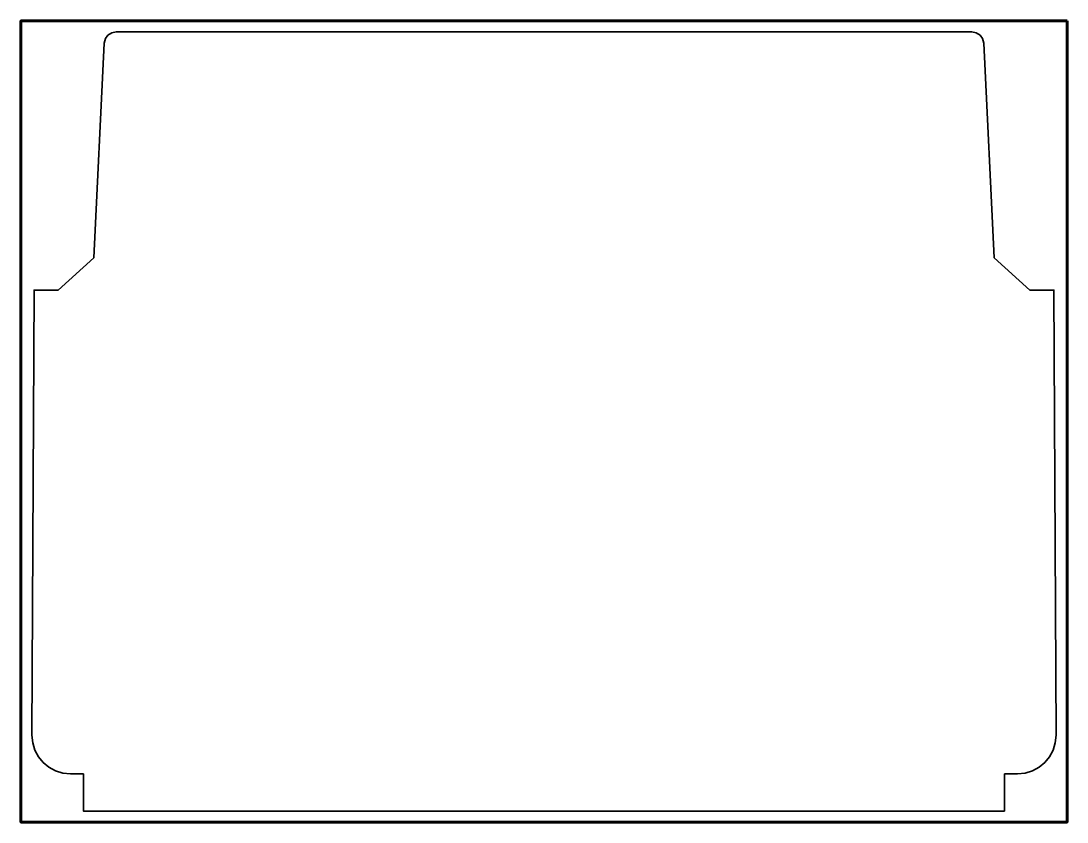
# Model space of a CAD drawing. Header units: millimetres. Extents: x -134 to 344, y -34 to 331.
import ezdxf

# ---------------------------------------------------------------- set-up
doc = ezdxf.new("R2010")
doc.units = ezdxf.units.MM
doc.header["$MEASUREMENT"] = 0
doc.layers.get('0').update_dxf_attribs({"lineweight": 0})
doc.layers.add('Safety', color=7, linetype='Continuous', lineweight=0)

msp = doc.modelspace()

# ---------------------------------------------------------------- linework, layer by layer
at = {"color": 18, "lineweight": 35, "true_color": 0x000000}
msp.add_lwpolyline([(315.05, -29.14), (315.05, -12.16), (320.84, -12.16), (324.4, -11.8), (327.72, -10.77), (330.72, -9.14), (333.34, -6.98), (335.5, -4.37), (337.13, -1.36), (338.16, 1.96), (338.52, 5.52), (337.5, 208.41), (326.53, 208.41), (310.34, 223.19), (305.56, 321.05), (305.02, 323.06), (303.82, 324.67), (302.13, 325.75), (300.09, 326.14), (-90.09, 326.14), (-92.13, 325.75), (-93.82, 324.67), (-95.02, 323.06), (-95.56, 321.05), (-100.34, 223.19), (-116.53, 208.41), (-127.5, 208.41), (-128.52, 5.52), (-128.16, 1.96), (-127.13, -1.36), (-125.5, -4.37), (-123.34, -6.98), (-120.72, -9.14), (-117.72, -10.77), (-114.4, -11.8), (-110.84, -12.16), (-105.05, -12.16), (-105.05, -29.14)], close=True, dxfattribs=at)
at = {"layer": 'Safety', "color": 18, "lineweight": 60, "true_color": 0x000000}
msp.add_lwpolyline([(343.52, 331.14), (-133.52, 331.14), (-133.52, -34.14), (343.52, -34.14)], close=True, dxfattribs=at)

doc.saveas('drawing.dxf')
